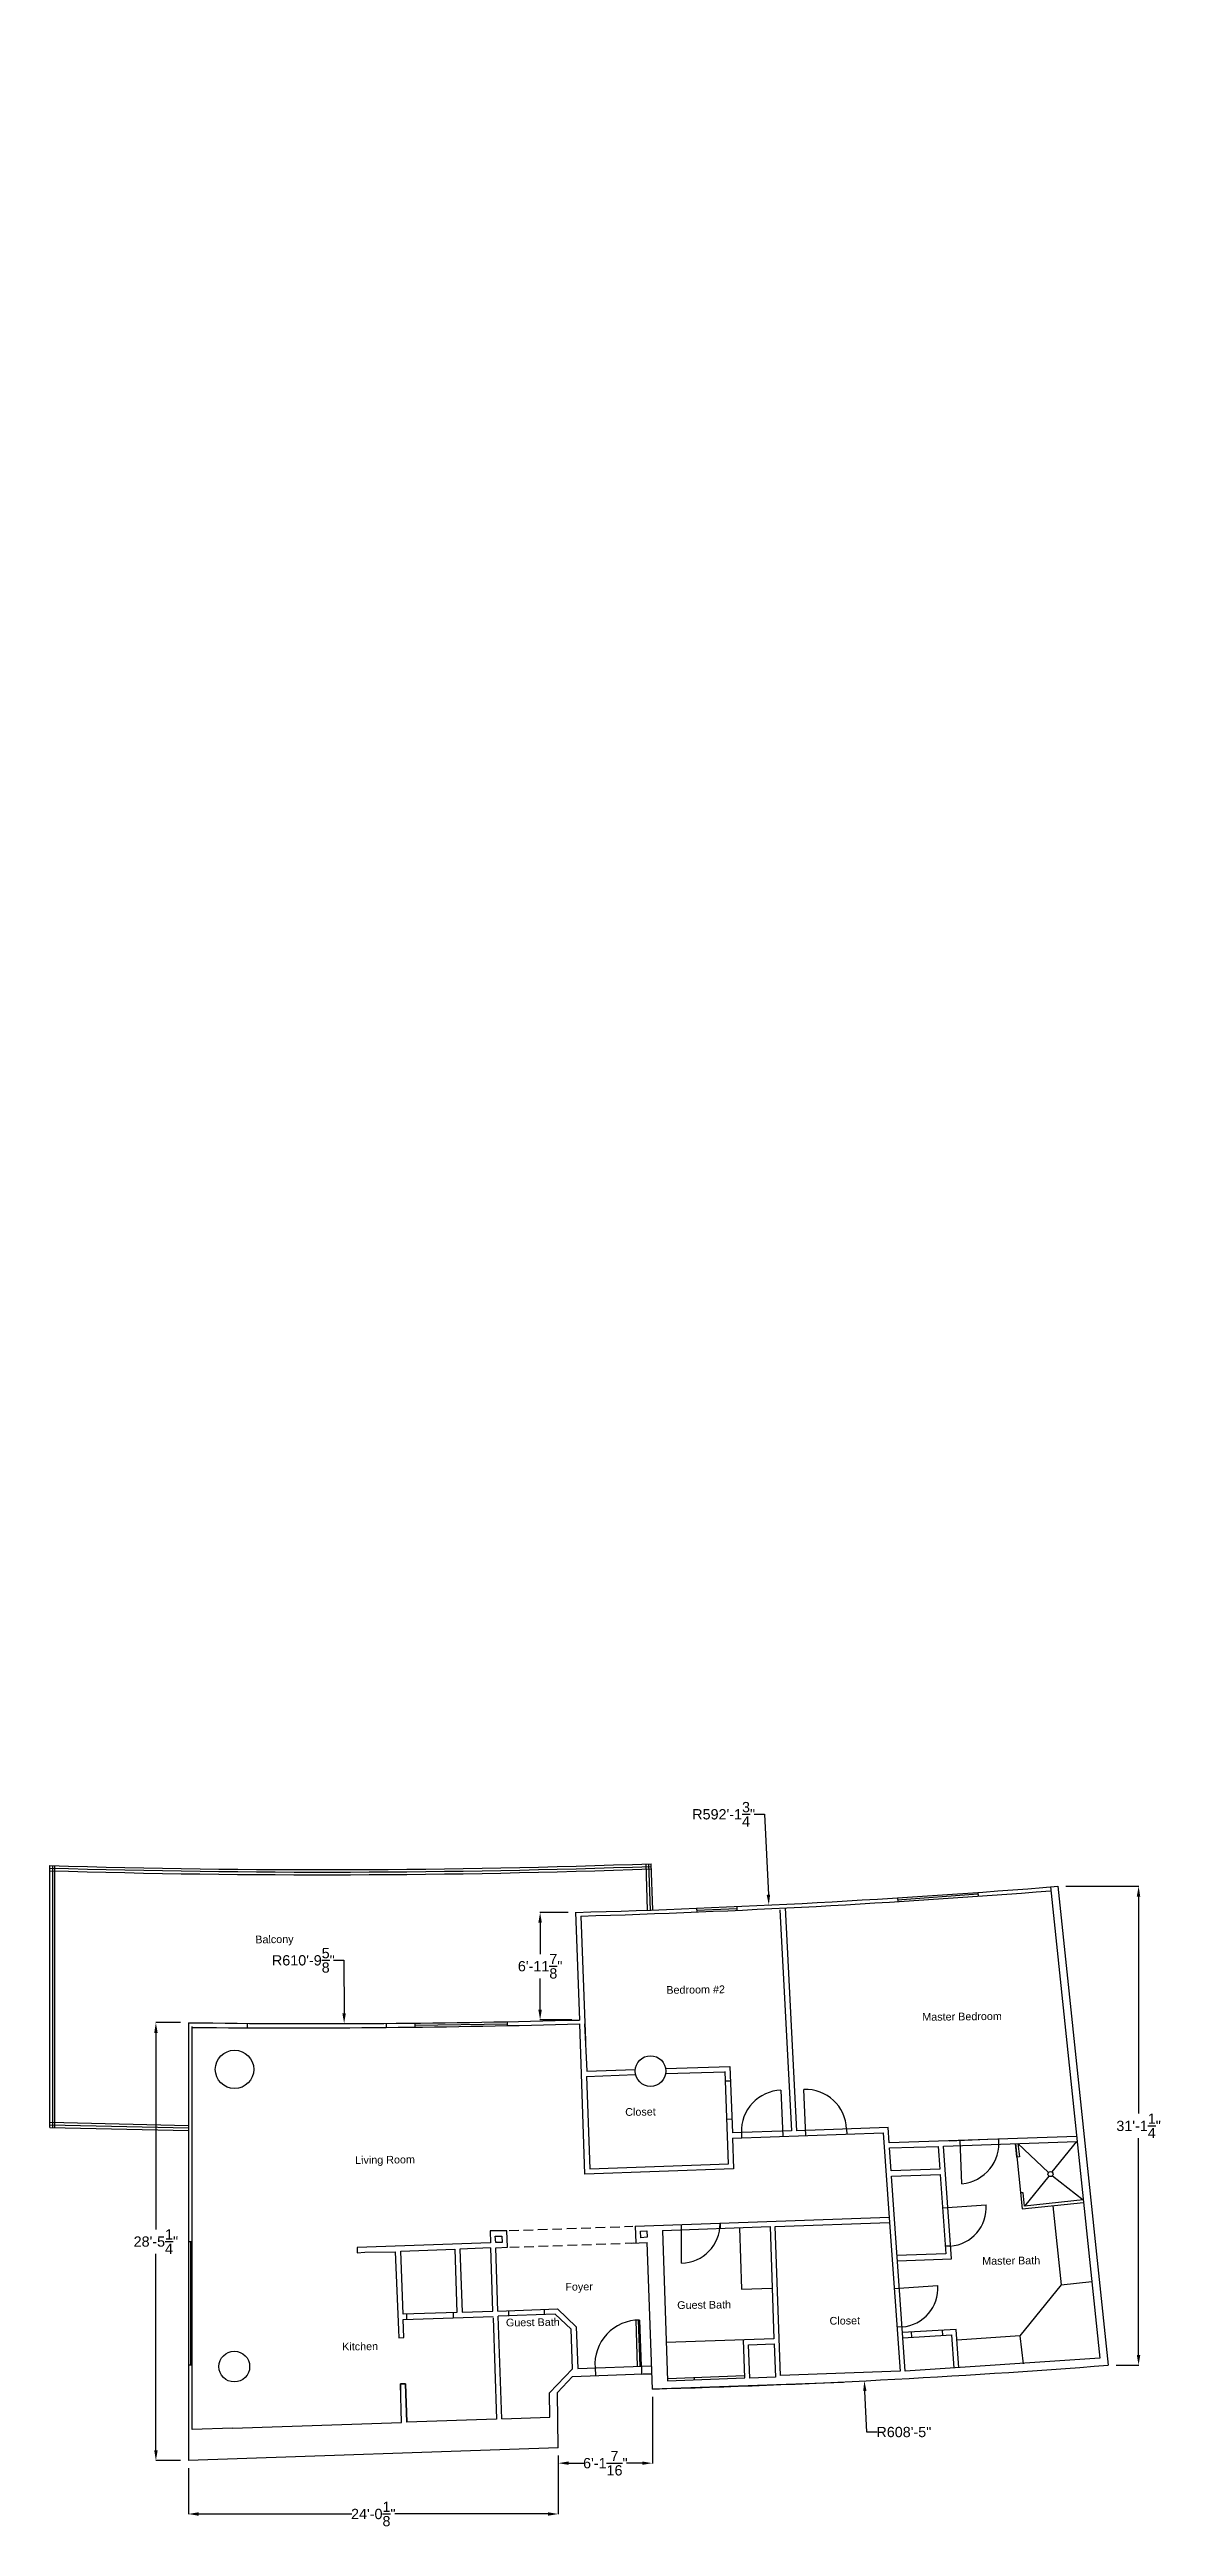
# Model space of a CAD drawing. Header units: inches. Extents: x -642 to 766, y -49 to 7672.
# Drawn here: x -106 to 766, y -49 to 1881 of the extents above; entities that cross this region are included whole.
import ezdxf

# ---------------------------------------------------------------- set-up
doc = ezdxf.new("R2010")
doc.units = ezdxf.units.IN
doc.header["$LTSCALE"] = 15
doc.header["$MEASUREMENT"] = 0
doc.linetypes.add('HIDDENX2', pattern=[0.75, 0.5, -0.25])
for name, color, linetype in [('U2 Dimensions & Labels', 7, 'Continuous'), ('U2 Doors', 7, 'Continuous'), ('U2 Windows', 7, 'Continuous')]:
    doc.layers.add(name, color=color, linetype=linetype)
doc.styles.get("Standard").update_dxf_attribs({"font": 'arial.ttf'})
doc.dimstyles.new('Annotative', dxfattribs={"dimscale": 0, "dimtxt": 8, "dimasz": 8, "dimexe": 0.18, "dimexo": 6, "dimgap": 0.09, "dimtad": 0, "dimtih": 1, "dimtoh": 1, "dimdec": 4, "dimzin": 0, "dimdsep": 46, "dimlunit": 4, "dimtxsty": 'Standard', "dimcen": 0.09, "dimadec": 0, "dimazin": 0, "dimtfac": 1, "dimtdec": 4, "dimtofl": 0, "dimtmove": 0, "dimatfit": 3, "dimfxl": 1, "dimtolj": 1, "dimtzin": 0, "dimarcsym": 0})

# ---------------------------------------------------------------- blocks, each defined once
blk = doc.blocks.new('*D1')
at = {"layer": 'Defpoints', "color": 0, "transparency": 16777216}
for p in [(104.3, 7672.1), (123.5, 342.5)]:
    blk.add_point(p, dxfattribs=at)
at = {"layer": 'U2 Dimensions & Labels', "color": 0, "lineweight": -2, "transparency": 16777216}
for p, q in [((115.3, 391.8), (123.3, 391.8)), ((123.3, 391.8), (123.5, 350.5))]:
    blk.add_line(p, q, dxfattribs=at)
at = {"layer": 'U2 Dimensions & Labels', "color": 0, "transparency": 16777216}
blk.add_solid([(124.8, 350.5), (122.1, 350.5), (123.5, 342.5)], dxfattribs=at)
at = {"layer": 'U2 Dimensions & Labels', "color": 0, "transparency": 16777216, "insert": (91.7, 391.8), "char_height": 8, "attachment_point": 5}
blk.add_mtext('\\A1;R610\'-9{\\H1.000000x;\\S5/8;}"', dxfattribs=at)
blk = doc.blocks.new('*D3')
at = {"layer": 'Defpoints', "color": 0, "transparency": 16777216}
for p in [(2.1, 343.2), (-23.2, 1.9), (2.1, 1.9)]:
    blk.add_point(p, dxfattribs=at)
at = {"layer": 'U2 Dimensions & Labels', "color": 0, "lineweight": -2, "transparency": 16777216}
for p, q in [((-3.9, 343.2), (-23.3, 343.2)), ((-23.2, 335.2), (-23.2, 182.1)), ((-23.2, 9.9), (-23.2, 163.1)), ((-3.9, 1.9), (-23.3, 1.9))]:
    blk.add_line(p, q, dxfattribs=at)
at = {"layer": 'U2 Dimensions & Labels', "color": 0, "transparency": 16777216}
for points in [[(-24.5, 335.2), (-21.8, 335.2), (-23.2, 343.2)], [(-24.5, 9.9), (-21.8, 9.9), (-23.2, 1.9)]]:
    blk.add_solid(points, dxfattribs=at)
at = {"layer": 'U2 Dimensions & Labels', "color": 0, "transparency": 16777216, "insert": (-23.2, 172.6), "char_height": 8, "attachment_point": 5}
blk.add_mtext('\\A1;28\'-5{\\H1.000000x;\\S1/4;}"', dxfattribs=at)
blk = doc.blocks.new('*D4')
at = {"layer": 'Defpoints', "color": 0, "transparency": 16777216}
for p in [(2.1, 1.9), (290.3, 11.9), (290.3, -39.7)]:
    blk.add_point(p, dxfattribs=at)
at = {"layer": 'U2 Dimensions & Labels', "color": 0, "lineweight": -2, "transparency": 16777216}
for p, q in [((290.3, 5.9), (290.3, -39.9)), ((2.1, -4.1), (2.1, -39.9)), ((10.1, -39.7), (129.4, -39.7)), ((282.3, -39.7), (163, -39.7))]:
    blk.add_line(p, q, dxfattribs=at)
at = {"layer": 'U2 Dimensions & Labels', "color": 0, "transparency": 16777216}
for points in [[(10.1, -38.4), (10.1, -41.1), (2.1, -39.7)], [(282.3, -38.4), (282.3, -41.1), (290.3, -39.7)]]:
    blk.add_solid(points, dxfattribs=at)
at = {"layer": 'U2 Dimensions & Labels', "color": 0, "transparency": 16777216, "insert": (146.2, -39.7), "char_height": 8, "attachment_point": 5}
blk.add_mtext('\\A1;24\'-0{\\H1.000000x;\\S1/8;}"', dxfattribs=at)
blk = doc.blocks.new('*D5')
at = {"layer": 'Defpoints', "color": 0, "transparency": 16777216}
for p in [(304, 429.1), (276.2, 345.3), (306.9, 345.3)]:
    blk.add_point(p, dxfattribs=at)
at = {"layer": 'U2 Dimensions & Labels', "color": 0, "lineweight": -2, "transparency": 16777216}
for p, q in [((298, 429.1), (276, 429.1)), ((276.2, 421.1), (276.2, 396.7)), ((276.2, 353.3), (276.2, 377.7)), ((300.9, 345.3), (276, 345.3))]:
    blk.add_line(p, q, dxfattribs=at)
at = {"layer": 'U2 Dimensions & Labels', "color": 0, "transparency": 16777216}
for points in [[(274.8, 421.1), (277.5, 421.1), (276.2, 429.1)], [(274.8, 353.3), (277.5, 353.3), (276.2, 345.3)]]:
    blk.add_solid(points, dxfattribs=at)
at = {"layer": 'U2 Dimensions & Labels', "color": 0, "transparency": 16777216, "insert": (276.2, 387.2), "char_height": 8, "attachment_point": 5}
blk.add_mtext('\\A1;6\'-11{\\H1.000000x;\\S7/8;}"', dxfattribs=at)
blk = doc.blocks.new('*D6')
at = {"layer": 'Defpoints', "color": 0, "transparency": 16777216}
for p in [(679.7, 449.5), (718.9, 76.2), (742.5, 76.2)]:
    blk.add_point(p, dxfattribs=at)
at = {"layer": 'U2 Dimensions & Labels', "color": 0, "lineweight": -2, "transparency": 16777216}
for p, q in [((685.7, 449.5), (742.7, 449.5)), ((742.5, 441.5), (742.5, 272.3)), ((742.5, 84.2), (742.5, 253.3)), ((724.9, 76.2), (742.7, 76.2))]:
    blk.add_line(p, q, dxfattribs=at)
at = {"layer": 'U2 Dimensions & Labels', "color": 0, "transparency": 16777216}
for points in [[(741.1, 441.5), (743.8, 441.5), (742.5, 449.5)], [(741.1, 84.2), (743.8, 84.2), (742.5, 76.2)]]:
    blk.add_solid(points, dxfattribs=at)
at = {"layer": 'U2 Dimensions & Labels', "color": 0, "transparency": 16777216, "insert": (742.5, 262.8), "char_height": 8, "attachment_point": 5}
blk.add_mtext('\\A1;31\'-1{\\H1.000000x;\\S1/4;}"', dxfattribs=at)
blk = doc.blocks.new('*D8')
at = {"layer": 'Defpoints', "color": 0, "transparency": 16777216}
for p in [(108, 7532.2), (454.4, 434.9)]:
    blk.add_point(p, dxfattribs=at)
at = {"layer": 'U2 Dimensions & Labels', "color": 0, "lineweight": -2, "transparency": 16777216}
for p, q in [((443, 505.6), (451, 505.6)), ((451, 505.6), (454, 442.9))]:
    blk.add_line(p, q, dxfattribs=at)
at = {"layer": 'U2 Dimensions & Labels', "color": 0, "transparency": 16777216}
blk.add_solid([(455.4, 442.9), (452.7, 442.8), (454.4, 434.9)], dxfattribs=at)
at = {"layer": 'U2 Dimensions & Labels', "color": 0, "transparency": 16777216, "insert": (419.2, 505.6), "char_height": 8, "attachment_point": 5}
blk.add_mtext('\\A1;R592\'-1{\\H1.000000x;\\S3/4;}"', dxfattribs=at)
blk = doc.blocks.new('*D9')
at = {"layer": 'Defpoints', "color": 0, "transparency": 16777216}
for p in [(160.3, 7355.8), (528.8, 64.1)]:
    blk.add_point(p, dxfattribs=at)
at = {"layer": 'U2 Dimensions & Labels', "color": 0, "lineweight": -2, "transparency": 16777216}
for p, q in [((160.2, 7355.8), (160.4, 7355.8)), ((160.3, 7355.7), (160.3, 7355.9)), ((530.8, 24.1), (529.2, 56.1)), ((538.8, 24.1), (530.8, 24.1))]:
    blk.add_line(p, q, dxfattribs=at)
at = {"layer": 'U2 Dimensions & Labels', "color": 0, "transparency": 16777216}
blk.add_solid([(530.5, 56.2), (527.9, 56.1), (528.8, 64.1)], dxfattribs=at)
at = {"layer": 'U2 Dimensions & Labels', "color": 0, "transparency": 16777216, "insert": (559.6, 24.1), "char_height": 8, "attachment_point": 5}
blk.add_mtext('\\A1;R608\'-5"', dxfattribs=at)
blk = doc.blocks.new('*D11')
at = {"layer": 'Defpoints', "color": 0, "transparency": 16777216}
for p in [(363.7, 57.6), (290.3, 11.9), (290.3, -0.1)]:
    blk.add_point(p, dxfattribs=at)
at = {"layer": 'U2 Dimensions & Labels', "color": 0, "lineweight": -2, "transparency": 16777216}
for p, q in [((363.7, 51.6), (363.7, -0.3)), ((290.3, 5.9), (290.3, -0.3)), ((298.3, -0.1), (310.6, -0.1)), ((355.7, -0.1), (343.4, -0.1))]:
    blk.add_line(p, q, dxfattribs=at)
at = {"layer": 'U2 Dimensions & Labels', "color": 0, "transparency": 16777216}
for points in [[(298.3, 1.2), (298.3, -1.4), (290.3, -0.1)], [(355.7, 1.2), (355.7, -1.4), (363.7, -0.1)]]:
    blk.add_solid(points, dxfattribs=at)
at = {"layer": 'U2 Dimensions & Labels', "color": 0, "transparency": 16777216, "insert": (327, -0.1), "char_height": 8, "attachment_point": 5}
blk.add_mtext('\\A1;6\'-1{\\H1.000000x;\\S7/16;}"', dxfattribs=at)

msp = doc.modelspace()

# ---------------------------------------------------------------- linework, layer by layer
for p, q in [((-105.89203, 261.55336), (-105.89203, 465.63096)), ((-103.81204, 465.63096), (-103.81204, 261.55336)), ((-101.8905, 261.55336), (-101.8905, 465.63096)), ((359.88433, 430.89829), (358.76463, 466.91199)), ((360.68521, 466.91199), (361.97038, 430.9726)), ((363.88585, 431.05866), (362.76616, 467.07235)), ((673.76419, 448.98532), (712.33898, 81.64525)), ((679.68629, 449.46547), (718.90159, 76.20329)), ((303.80109, 429.21683), (306.86736, 345.27281)), ((308.02492, 426.25626), (311.41683, 329.22875)), ((462.96361, 431.21807), (472.08731, 258.83286)), ((476.08883, 258.99323), (467.30735, 432.61176)), ((2.14906, 343.18459), (2.14906, 1.93459)), ((5.19029, 26.10409), (5.19029, 340.14336)), ((311.06615, 225.21988), (307.06463, 342.2243)), ((310.79045, 342.23542), (312.56502, 305.38674)), ((374.06212, 307.37677), (424.0379, 309.06225)), ((424.0379, 309.06225), (426.17018, 257.24026)), ((312.34621, 301.2488), (350.60122, 302.68923)), ((312.39489, 301.25063), (314.9073, 229.38177)), ((312.56502, 305.38674), (350.18389, 306.6671)), ((312.56502, 305.38674), (350.18389, 306.6671)), ((374.41719, 303.4735), (420.48725, 304.89288)), ((422.94839, 233.06256), (420.26496, 305.08572)), ((-105.89203, 261.55336), (2.14906, 259.15263)), ((-105.73262, 265.55488), (2.30847, 263.15416)), ((-105.73262, 263.47489), (2.14906, 261.23358)), ((426.14999, 253.23054), (543.47418, 257.39243)), ((426.14999, 253.23054), (426.97805, 229.21685)), ((472.08731, 258.83286), (426.17018, 257.24026)), ((547.3163, 261.39395), (476.08883, 258.99323)), ((543.47418, 257.39243), (548.43599, 187.44598)), ((548.11622, 249.54879), (547.3163, 261.39395)), ((694.25194, 254.5106), (548.11622, 249.54879)), ((594.85441, 251.14959), (624.83064, 252.34375)), ((314.9073, 229.38177), (422.94839, 233.06256)), ((548.43599, 245.54727), (586.37123, 246.66793)), ((549.71702, 227.62061), (548.43599, 245.54727)), ((586.37123, 246.66793), (587.65129, 228.90163)), ((590.37275, 246.98866), (694.25194, 250.66945)), ((596.61462, 159.11459), (590.37275, 246.98866)), ((647.67412, 238.34511), (646.55346, 248.90924)), ((646.55346, 248.90924), (651.8493, 198.01054)), ((649.59469, 238.50451), (647.67412, 238.34511)), ((648.47404, 248.90924), (672.32376, 226.49995)), ((648.47404, 248.90924), (649.59469, 238.50451)), ((675.04426, 226.82069), (694.25194, 250.66945)), ((426.97805, 229.21685), (311.06615, 225.21988)), ((587.65129, 228.90163), (549.71702, 227.62061)), ((549.87739, 223.61908), (587.97107, 224.90011)), ((560.60093, 71.72163), (549.87739, 223.61908)), ((587.97107, 224.90011), (592.29332, 162.95671)), ((672.64353, 223.61908), (653.59621, 200.25047)), ((675.36499, 223.93982), (699.37412, 205.05191)), ((652.47556, 210.65423), (650.55498, 210.49386)), ((651.8493, 198.01054), (699.53353, 202.97192)), ((653.59621, 200.25047), (652.47556, 210.65423)), ((699.37412, 205.05191), (653.59621, 200.25047)), ((675.68477, 200.41083), (682.24738, 138.94758)), ((250.2434, 181.04278), (237.27855, 181.04278)), ((237.27855, 181.04278), (237.59833, 171.5993)), ((241.28007, 176.72148), (246.40129, 176.88185)), ((241.59985, 171.75967), (241.28007, 176.72148)), ((246.40129, 176.88185), (246.56166, 171.92004)), ((250.72355, 168.23829), (250.2434, 181.04278)), ((350.28145, 184.56416), (350.86813, 171.60412)), ((548.11622, 191.4475), (350.2891, 184.35762)), ((354.60274, 175.60082), (354.4372, 180.72283)), ((354.44238, 180.723), (359.40419, 180.88337)), ((359.71492, 175.92093), (354.60274, 175.60082)), ((359.40419, 180.88337), (359.71492, 175.92093)), ((371.40875, 181.20315), (455.44071, 184.24438)), ((371.40875, 181.20315), (375.46562, 64.035)), ((386.45619, 181.80259), (386.31237, 185.84579)), ((416.38578, 186.80547), (416.38578, 182.80395)), ((431.43158, 183.28409), (433.19275, 135.4262)), ((455.44071, 184.24438), (458.35604, 96.84721)), ((459.27926, 184.38595), (548.43599, 187.44598)), ((463.56221, 68.26094), (459.27926, 184.38595)), ((548.43599, 187.44598), (556.59941, 71.56126)), ((237.59833, 171.5993), (133.55876, 167.91852)), ((133.55876, 167.91852), (133.71913, 163.91699)), ((133.71913, 163.91699), (139.64123, 164.23677)), ((139.64123, 164.23677), (163.32962, 164.71691)), ((163.32962, 164.71691), (165.94364, 103.7338)), ((167.65188, 165.19706), (209.74804, 166.63749)), ((169.41209, 115.89873), (167.65188, 165.19706)), ((209.74804, 166.63749), (211.34788, 117.33917)), ((237.59833, 167.59778), (213.74957, 166.79786)), ((213.74957, 166.79786), (215.34941, 117.49857)), ((239.35653, 118.35575), (237.70476, 167.60135)), ((246.56166, 171.92004), (241.59985, 171.75967)), ((241.59985, 167.75815), (250.72355, 168.23829)), ((243.36006, 118.45886), (241.59985, 167.75815)), ((347.24021, 171.43989), (359.63831, 171.88354)), ((363.72644, 57.63612), (359.63712, 171.9169)), ((592.29332, 162.95671), (554.19868, 161.67568)), ((554.51846, 157.67416), (596.61462, 159.11459)), ((433.19275, 135.4262), (457.04261, 136.22177)), ((682.24738, 138.94758), (650.07484, 99.25214)), ((682.24738, 138.94758), (706.05902, 141.44806)), ((211.34788, 117.33917), (169.41209, 115.89873)), ((215.34941, 117.49857), (239.35653, 118.35575)), ((243.36006, 118.45886), (289.61811, 120.05966)), ((288.01731, 115.89873), (243.5187, 114.5082)), ((300.50202, 104.37431), (288.01731, 115.89873)), ((289.61811, 120.05966), (304.34317, 106.13452)), ((165.73131, 103.7338), (166.05108, 97.65133)), ((166.05108, 97.65133), (170.0526, 97.8117)), ((169.57246, 111.89721), (239.47851, 114.29648)), ((170.0526, 97.8117), (169.57246, 111.89721)), ((239.5189, 113.17728), (242.24036, 34.2675)), ((246.24188, 34.42691), (243.52043, 114.45734)), ((301.46231, 73.48184), (300.50202, 104.37431)), ((304.34317, 106.13452), (305.46383, 73.6422)), ((458.35604, 96.84721), (374.51101, 93.8689)), ((600.45578, 104.05358), (558.51998, 101.65286)), ((558.68035, 97.65133), (596.61462, 99.89265)), ((560.60093, 71.72163), (558.68035, 97.65133)), ((596.61462, 99.89265), (598.5352, 74.04264)), ((602.53672, 74.12235), (600.45578, 104.05358)), ((650.07484, 99.25214), (601.02667, 95.8421)), ((650.07484, 99.25214), (652.47556, 77.32395)), ((435.58174, 66.27382), (434.52579, 96.00072)), ((439.59499, 66.11931), (438.55202, 92.20607)), ((438.6347, 92.20938), (458.64464, 92.94591)), ((458.64464, 92.94591), (459.68629, 66.92354)), ((712.33898, 81.64525), (560.60093, 71.72163)), ((171.33267, 61.79801), (167.33115, 61.79801)), ((167.33115, 61.79801), (167.33115, 55.71554)), ((168.29143, 31.70641), (167.33115, 61.79801)), ((167.33115, 61.79801), (171.33267, 61.79801)), ((172.29296, 31.86678), (171.33267, 61.79801)), ((171.33267, 61.79801), (172.29296, 31.86678)), ((283.53564, 54.59488), (301.46231, 73.48184)), ((289.61811, 55.07503), (301.3029, 67.55974)), ((301.3029, 67.55974), (363.29197, 69.7779)), ((305.46383, 73.6422), (363.08593, 75.72315)), ((355.24326, 69.32091), (363.40571, 69.64068)), ((512.67504, 62.87406), (363.72644, 57.63612)), ((375.46562, 64.035), (435.58174, 66.27382)), ((375.57064, 65.95894), (435.51729, 68.08834)), ((396.53854, 64.99865), (396.47989, 66.68579)), ((459.68629, 66.92354), (439.59499, 66.11931)), ((556.59941, 71.56126), (463.56221, 68.26094)), ((283.85542, 35.70793), (283.53564, 54.59488)), ((290.25862, 11.85917), (289.61811, 55.07503)), ((36.40159, 27.22474), (5.19029, 26.10409)), ((36.40159, 27.22474), (168.29143, 31.70641)), ((242.24036, 34.2675), (172.29296, 31.86678)), ((246.24188, 34.42691), (283.85542, 35.70793)), ((290.25862, 11.85917), (2.14906, 1.93459))]:
    msp.add_line(p, q)
at = {"linetype": 'HIDDENX2'}
for p, q in [((252.00409, 181.12296), (348.52076, 184.48445)), ((252.48424, 168.15811), (349.0009, 171.5196))]:
    msp.add_line(p, q, dxfattribs=at)
for centre, radius in [((38.08281, 306.77045), 14.96513), ((362.20535, 305.49039), 11.9239), ((673.84438, 225.21988), 1.98767), ((37.8799, 75.16282), 11.98494)]:
    msp.add_circle(centre, radius)
for centre, radius, start, end in [((106.46251, 7611.2163), 7148.74005, 268.297768779, 272.054664916), ((108.49088, 7761.59128), 7301.02908, 268.317360322, 271.995862103), ((106.37621, 7611.64701), 7153.17252, 268.298230297, 272.054082841), ((108.03663, 7532.16899), 7105.73519, 271.580503398, 274.614377702), ((89.47603, 7902.71255), 7479.64988, 271.674371349, 274.482798803), ((104.29049, 7672.12831), 7329.65544, 269.201536487, 271.583741282), ((80.65888, 8715.07975), 8375.91594, 269.483747225, 271.548926028), ((160.28047, 7355.78502), 7300.98402, 271.596785423, 274.388167961)]:
    msp.add_arc(centre, radius, start, end)
at = {"layer": 'U2 Doors'}
for p, q in [((48.08638, 339.66321), (48.08638, 342.70445)), ((156.1074, 342.65936), (156.1074, 339.72118)), ((420.48725, 297.97348), (424.48173, 297.97348)), ((463.768, 290.52514), (465.20492, 254.67097)), ((483.13158, 255.15111), (481.68979, 291.12697)), ((421.54376, 268.11097), (425.67117, 268.23048)), ((433.03384, 257.51533), (433.21383, 253.55127)), ((514.9904, 260.09843), (515.14376, 256.27177)), ((604.86657, 217.51678), (603.51301, 251.49452)), ((589.73224, 198.9704), (623.64103, 201.34383)), ((386.29514, 155.84518), (386.29514, 185.84518)), ((595.8147, 169.03821), (591.81001, 168.95851)), ((552.11774, 135.90634), (586.03438, 138.32434)), ((172.45332, 111.89721), (172.45332, 115.89873)), ((208.30665, 117.1788), (208.46702, 113.17728)), ((251.84325, 114.45734), (251.68384, 118.61923)), ((279.69449, 115.73837), (279.69449, 119.57952)), ((352.04166, 75.24301), (350.921, 111.2567)), ((354.1226, 75.40337), (352.84158, 111.41707)), ((355.08289, 75.40337), (353.80282, 111.41707)), ((558.34084, 106.14016), (554.19868, 105.97415)), ((565.72311, 98.13148), (565.56274, 102.133)), ((589.462, 103.42421), (589.69182, 99.40968)), ((319.01529, 74.2278), (319.38897, 68.20025)), ((355.08289, 75.40337), (355.24326, 69.32091))]:
    msp.add_line(p, q, dxfattribs=at)
for centre, radius, start, end in [((464.88684, 258.67067), 31.8741, 92.01160107, 182.01160107), ((482.90975, 259.05333), 32.09683, 2.1782704, 92.1782704), ((601.59195, 249.41406), 32.06493, 275.8615347, 5.8615347), ((593.57506, 199.10418), 30.14927, 274.26015092, 4.26015092), ((385.86032, 186.37064), 30.52856, 270.81610583, 0.81610583), ((556.09552, 136.07902), 30.02294, 274.28897006, 4.28897006), ((353.40238, 76.92351), 34.4926, 89.5166027, 184.48242594)]:
    msp.add_arc(centre, radius, start, end, dxfattribs=at)
at = {"layer": 'U2 Windows', "color": 30}
for p, q in [((617.26274, 444.66306), (617.48073, 441.73301)), ((398.05963, 432.33872), (398.17955, 429.43586)), ((398.11959, 430.88729), (429.4112, 432.25391)), ((429.35159, 433.61879), (429.47646, 430.75956)), ((554.67883, 440.50214), (554.86256, 437.55497)), ((554.77069, 439.02855), (617.33564, 443.68316)), ((178.53579, 342.86481), (178.574, 339.78205)), ((178.5549, 341.32343), (250.59298, 342.35677)), ((250.56318, 343.8251), (250.62278, 340.88843)), ((2.14906, 172.55959), (5.19029, 172.55959)), ((3.66968, 172.55959), (3.66968, 76.55959)), ((2.14906, 76.55959), (5.19029, 76.55959))]:
    msp.add_line(p, q, dxfattribs=at)

# ---------------------------------------------------------------- texts
at = {"layer": 'U2 Dimensions & Labels'}
for s, p in [('Balcony', (54.30475, 404.98663)), ('Bedroom #2', (374.54908, 365.66963)), ('Master Bedroom', (574.01555, 344.63959)), ('Closet', (342.52465, 270.5773)), ('Living Room', (132.07838, 233.08899)), ('Master Bath', (620.67974, 154.45495)), ('Foyer', (295.86046, 134.33926)), ('Guest Bath', (383.0313, 120.04236)), ('Guest Bath', (249.56418, 106.4546)), ('Closet', (501.73182, 107.82314)), ('Kitchen', (122.01356, 87.70745))]:
    msp.add_text(s, height=6, rotation=0.67357707, dxfattribs=at).set_placement(p)

# ---------------------------------------------------------------- dimensions: what is measured, and where the dimension line sits
for center, mpoint, picture, middle in [((104.290493, 7672.128307), (123.478205, 342.497981), '*D1', (91.662955, 391.802281)), ((108.03663, 7532.16899), (454.43686, 434.88223), '*D8', (419.18351, 505.62088)), ((160.28047, 7355.78502), (528.79789, 64.1074), '*D9', (559.58665, 24.09718))]:
    dim = msp.add_radius_dim(center=center, mpoint=mpoint, dimstyle='Annotative', dxfattribs=at)
    dim.commit()
    dim.dimension.update_dxf_attribs({"geometry": picture, "text_midpoint": middle, "dimtype": 164})
for base, p1, p2, picture, middle in [((742.47706, 76.20329), (679.68629, 449.46547), (718.90159, 76.20329), '*D6', (742.47706, 262.83438)), ((276.17311, 345.27281), (304.0234, 429.13712), (306.86736, 345.27281), '*D5', (276.17311, 387.20497)), ((-23.15652, 1.93459), (2.14906, 343.18459), (2.14906, 1.93459), '*D3', (-23.15652, 172.55959))]:
    dim = msp.add_linear_dim(base=base, p1=p1, p2=p2, angle=90, dimstyle='Annotative', dxfattribs=at)
    dim.commit()
    dim.dimension.update_dxf_attribs({"geometry": picture, "text_midpoint": middle})
for base, p1, picture, middle in [((290.25862, -0.10374), (363.72644, 57.63612), '*D11', (326.99253, -0.10374)), ((290.25862, -39.72307), (2.14906, 1.93459), '*D4', (146.20384, -39.72307))]:
    dim = msp.add_linear_dim(base=base, p1=p1, p2=(290.25862, 11.85917), dimstyle='Annotative', dxfattribs=at)
    dim.commit()
    dim.dimension.update_dxf_attribs({"geometry": picture, "text_midpoint": middle})

doc.saveas('drawing.dxf')
